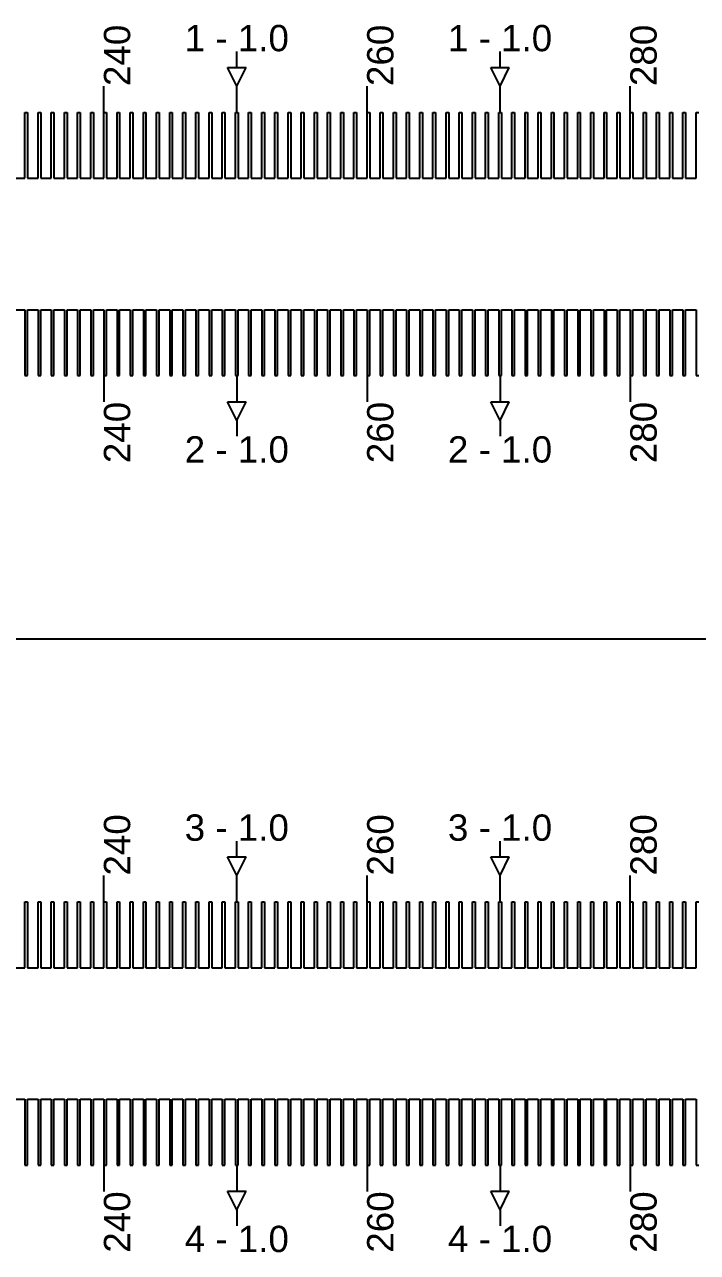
# Model space of a CAD drawing. Extents: x -119394 to 128420, y 74496 to 185496.
# Drawn here: x 13426.7 to 13682.3, y 112562.7 to 113029.2 of the extents above; entities that cross this region are included whole.
import ezdxf

# ---------------------------------------------------------------- set-up
doc = ezdxf.new("R2010")
doc.units = 13
doc.layers.add('CL - Label-1', color=120, linetype='Continuous')
doc.layers.add('CL - Label-2', color=132, linetype='Continuous')
doc.layers.add('CL - Sub-Micro', color=7, linetype='Continuous', true_color=0x47d1ff)
doc.styles.get("Standard").update_dxf_attribs({"font": 'arial.ttf'})

msp = doc.modelspace()

# ---------------------------------------------------------------- linework, layer by layer
for p, q in [((13507.29, 113012.94), (13507.29, 113018.94)), ((13607.29, 113012.94), (13607.29, 113018.94)), ((13456.79, 112995.86), (13456.79, 113005.86)), ((13507.29, 112995.86), (13507.29, 113005.86)), ((13556.79, 112995.86), (13556.79, 113005.86)), ((13607.29, 112995.86), (13607.29, 113005.86)), ((13656.79, 112995.86), (13656.79, 113005.86)), ((13456.79, 112895.86), (13456.79, 112885.86)), ((13507.29, 112895.86), (13507.29, 112885.86)), ((13556.79, 112895.86), (13556.79, 112885.86)), ((13607.29, 112895.86), (13607.29, 112885.86)), ((13656.79, 112895.86), (13656.79, 112885.86)), ((13507.29, 112878.79), (13507.29, 112872.79)), ((13607.29, 112878.79), (13607.29, 112872.79)), ((4356.79, 112795.86), (14856.79, 112795.86)), ((13507.29, 112712.94), (13507.29, 112718.94)), ((13607.29, 112712.94), (13607.29, 112718.94)), ((13456.79, 112695.86), (13456.79, 112705.86)), ((13507.29, 112695.86), (13507.29, 112705.86)), ((13556.79, 112695.86), (13556.79, 112705.86)), ((13607.29, 112695.86), (13607.29, 112705.86)), ((13656.79, 112695.86), (13656.79, 112705.86)), ((13456.79, 112595.86), (13456.79, 112585.86)), ((13507.29, 112595.86), (13507.29, 112585.86)), ((13556.79, 112595.86), (13556.79, 112585.86)), ((13607.29, 112595.86), (13607.29, 112585.86)), ((13656.79, 112595.86), (13656.79, 112585.86)), ((13507.29, 112578.79), (13507.29, 112572.79)), ((13607.29, 112578.79), (13607.29, 112572.79))]:
    msp.add_line(p, q)
at = {"layer": 'CL - Label-2'}
for p, q in [((13507.29, 113005.86), (13503.75, 113012.96)), ((13503.75, 113012.96), (13510.82, 113012.96)), ((13507.29, 113005.86), (13510.82, 113012.96)), ((13607.29, 113005.86), (13603.75, 113012.96)), ((13603.75, 113012.96), (13610.82, 113012.96)), ((13607.29, 113005.86), (13610.82, 113012.96)), ((13507.29, 112878.79), (13503.75, 112885.89)), ((13503.75, 112885.89), (13510.82, 112885.89)), ((13507.29, 112878.79), (13510.82, 112885.89)), ((13607.29, 112878.79), (13603.75, 112885.89)), ((13603.75, 112885.89), (13610.82, 112885.89)), ((13607.29, 112878.79), (13610.82, 112885.89)), ((13507.29, 112705.86), (13503.75, 112712.96)), ((13503.75, 112712.96), (13510.82, 112712.96)), ((13507.29, 112705.86), (13510.82, 112712.96)), ((13607.29, 112705.86), (13603.75, 112712.96)), ((13603.75, 112712.96), (13610.82, 112712.96)), ((13607.29, 112705.86), (13610.82, 112712.96)), ((13507.29, 112578.79), (13503.75, 112585.89)), ((13503.75, 112585.89), (13510.82, 112585.89)), ((13507.29, 112578.79), (13510.82, 112585.89)), ((13607.29, 112578.79), (13603.75, 112585.89)), ((13603.75, 112585.89), (13610.82, 112585.89)), ((13607.29, 112578.79), (13610.82, 112585.89))]:
    msp.add_line(p, q, dxfattribs=at)
at = {"layer": 'CL - Sub-Micro'}
for p, q in [((13426.79, 112970.86), (13426.79, 112995.86)), ((13426.79, 112995.86), (13427.79, 112995.86)), ((13427.79, 112995.86), (13427.79, 112970.86)), ((13431.79, 112970.86), (13431.79, 112995.86)), ((13431.79, 112995.86), (13432.79, 112995.86)), ((13432.79, 112995.86), (13432.79, 112970.86)), ((13436.79, 112970.86), (13436.79, 112995.86)), ((13436.79, 112995.86), (13437.79, 112995.86)), ((13437.79, 112995.86), (13437.79, 112970.86)), ((13441.79, 112970.86), (13441.79, 112995.86)), ((13441.79, 112995.86), (13442.79, 112995.86)), ((13442.79, 112995.86), (13442.79, 112970.86)), ((13446.79, 112970.86), (13446.79, 112995.86)), ((13446.79, 112995.86), (13447.79, 112995.86)), ((13447.79, 112995.86), (13447.79, 112970.86)), ((13451.79, 112970.86), (13451.79, 112995.86)), ((13451.79, 112995.86), (13452.79, 112995.86)), ((13452.79, 112995.86), (13452.79, 112970.86)), ((13456.79, 112970.86), (13456.79, 112995.86)), ((13456.79, 112995.86), (13457.79, 112995.86)), ((13457.79, 112995.86), (13457.79, 112970.86)), ((13461.79, 112970.86), (13461.79, 112995.86)), ((13461.79, 112995.86), (13462.79, 112995.86)), ((13462.79, 112995.86), (13462.79, 112970.86)), ((13466.79, 112970.86), (13466.79, 112995.86)), ((13466.79, 112995.86), (13467.79, 112995.86)), ((13467.79, 112995.86), (13467.79, 112970.86)), ((13471.79, 112970.86), (13471.79, 112995.86)), ((13471.79, 112995.86), (13472.79, 112995.86)), ((13472.79, 112995.86), (13472.79, 112970.86)), ((13476.79, 112970.86), (13476.79, 112995.86)), ((13476.79, 112995.86), (13477.79, 112995.86)), ((13477.79, 112995.86), (13477.79, 112970.86)), ((13481.79, 112970.86), (13481.79, 112995.86)), ((13481.79, 112995.86), (13482.79, 112995.86)), ((13482.79, 112995.86), (13482.79, 112970.86)), ((13486.79, 112970.86), (13486.79, 112995.86)), ((13486.79, 112995.86), (13487.79, 112995.86)), ((13487.79, 112995.86), (13487.79, 112970.86)), ((13491.79, 112970.86), (13491.79, 112995.86)), ((13491.79, 112995.86), (13492.79, 112995.86)), ((13492.79, 112995.86), (13492.79, 112970.86)), ((13496.79, 112970.86), (13496.79, 112995.86)), ((13496.79, 112995.86), (13497.79, 112995.86)), ((13497.79, 112995.86), (13497.79, 112970.86)), ((13501.79, 112970.86), (13501.79, 112995.86)), ((13501.79, 112995.86), (13502.79, 112995.86)), ((13502.79, 112995.86), (13502.79, 112970.86)), ((13506.79, 112970.86), (13506.79, 112995.86)), ((13506.79, 112995.86), (13507.79, 112995.86)), ((13507.79, 112995.86), (13507.79, 112970.86)), ((13511.79, 112970.86), (13511.79, 112995.86)), ((13511.79, 112995.86), (13512.79, 112995.86)), ((13512.79, 112995.86), (13512.79, 112970.86)), ((13516.79, 112970.86), (13516.79, 112995.86)), ((13516.79, 112995.86), (13517.79, 112995.86)), ((13517.79, 112995.86), (13517.79, 112970.86)), ((13521.79, 112970.86), (13521.79, 112995.86)), ((13521.79, 112995.86), (13522.79, 112995.86)), ((13522.79, 112995.86), (13522.79, 112970.86)), ((13526.79, 112970.86), (13526.79, 112995.86)), ((13526.79, 112995.86), (13527.79, 112995.86)), ((13527.79, 112995.86), (13527.79, 112970.86)), ((13531.79, 112970.86), (13531.79, 112995.86)), ((13531.79, 112995.86), (13532.79, 112995.86)), ((13532.79, 112995.86), (13532.79, 112970.86)), ((13536.79, 112970.86), (13536.79, 112995.86)), ((13536.79, 112995.86), (13537.79, 112995.86)), ((13537.79, 112995.86), (13537.79, 112970.86)), ((13541.79, 112970.86), (13541.79, 112995.86)), ((13541.79, 112995.86), (13542.79, 112995.86)), ((13542.79, 112995.86), (13542.79, 112970.86)), ((13546.79, 112970.86), (13546.79, 112995.86)), ((13546.79, 112995.86), (13547.79, 112995.86)), ((13547.79, 112995.86), (13547.79, 112970.86)), ((13551.79, 112970.86), (13551.79, 112995.86)), ((13551.79, 112995.86), (13552.79, 112995.86)), ((13552.79, 112995.86), (13552.79, 112970.86)), ((13556.79, 112970.86), (13556.79, 112995.86)), ((13556.79, 112995.86), (13557.79, 112995.86)), ((13557.79, 112995.86), (13557.79, 112970.86)), ((13561.79, 112970.86), (13561.79, 112995.86)), ((13561.79, 112995.86), (13562.79, 112995.86)), ((13562.79, 112995.86), (13562.79, 112970.86)), ((13566.79, 112970.86), (13566.79, 112995.86)), ((13566.79, 112995.86), (13567.79, 112995.86)), ((13567.79, 112995.86), (13567.79, 112970.86)), ((13571.79, 112970.86), (13571.79, 112995.86)), ((13571.79, 112995.86), (13572.79, 112995.86)), ((13572.79, 112995.86), (13572.79, 112970.86)), ((13576.79, 112970.86), (13576.79, 112995.86)), ((13576.79, 112995.86), (13577.79, 112995.86)), ((13577.79, 112995.86), (13577.79, 112970.86)), ((13581.79, 112970.86), (13581.79, 112995.86)), ((13581.79, 112995.86), (13582.79, 112995.86)), ((13582.79, 112995.86), (13582.79, 112970.86)), ((13586.79, 112970.86), (13586.79, 112995.86)), ((13586.79, 112995.86), (13587.79, 112995.86)), ((13587.79, 112995.86), (13587.79, 112970.86)), ((13591.79, 112970.86), (13591.79, 112995.86)), ((13591.79, 112995.86), (13592.79, 112995.86)), ((13592.79, 112995.86), (13592.79, 112970.86)), ((13596.79, 112970.86), (13596.79, 112995.86)), ((13596.79, 112995.86), (13597.79, 112995.86)), ((13597.79, 112995.86), (13597.79, 112970.86)), ((13601.79, 112970.86), (13601.79, 112995.86)), ((13601.79, 112995.86), (13602.79, 112995.86)), ((13602.79, 112995.86), (13602.79, 112970.86)), ((13606.79, 112970.86), (13606.79, 112995.86)), ((13606.79, 112995.86), (13607.79, 112995.86)), ((13607.79, 112995.86), (13607.79, 112970.86)), ((13611.79, 112970.86), (13611.79, 112995.86)), ((13611.79, 112995.86), (13612.79, 112995.86)), ((13612.79, 112995.86), (13612.79, 112970.86)), ((13616.79, 112970.86), (13616.79, 112995.86)), ((13616.79, 112995.86), (13617.79, 112995.86)), ((13617.79, 112995.86), (13617.79, 112970.86)), ((13621.79, 112970.86), (13621.79, 112995.86)), ((13621.79, 112995.86), (13622.79, 112995.86)), ((13622.79, 112995.86), (13622.79, 112970.86)), ((13626.79, 112970.86), (13626.79, 112995.86)), ((13626.79, 112995.86), (13627.79, 112995.86)), ((13627.79, 112995.86), (13627.79, 112970.86)), ((13631.79, 112970.86), (13631.79, 112995.86)), ((13631.79, 112995.86), (13632.79, 112995.86)), ((13632.79, 112995.86), (13632.79, 112970.86)), ((13636.79, 112970.86), (13636.79, 112995.86)), ((13636.79, 112995.86), (13637.79, 112995.86)), ((13637.79, 112995.86), (13637.79, 112970.86)), ((13641.79, 112970.86), (13641.79, 112995.86)), ((13641.79, 112995.86), (13642.79, 112995.86)), ((13642.79, 112995.86), (13642.79, 112970.86)), ((13646.79, 112970.86), (13646.79, 112995.86)), ((13646.79, 112995.86), (13647.79, 112995.86)), ((13647.79, 112995.86), (13647.79, 112970.86)), ((13651.79, 112970.86), (13651.79, 112995.86)), ((13651.79, 112995.86), (13652.79, 112995.86)), ((13652.79, 112995.86), (13652.79, 112970.86)), ((13656.79, 112970.86), (13656.79, 112995.86)), ((13656.79, 112995.86), (13657.79, 112995.86)), ((13657.79, 112995.86), (13657.79, 112970.86)), ((13661.79, 112970.86), (13661.79, 112995.86)), ((13661.79, 112995.86), (13662.79, 112995.86)), ((13662.79, 112995.86), (13662.79, 112970.86)), ((13666.79, 112970.86), (13666.79, 112995.86)), ((13666.79, 112995.86), (13667.79, 112995.86)), ((13667.79, 112995.86), (13667.79, 112970.86)), ((13671.79, 112970.86), (13671.79, 112995.86)), ((13671.79, 112995.86), (13672.79, 112995.86)), ((13672.79, 112995.86), (13672.79, 112970.86)), ((13676.79, 112970.86), (13676.79, 112995.86)), ((13676.79, 112995.86), (13677.79, 112995.86)), ((13677.79, 112995.86), (13677.79, 112970.86)), ((13681.79, 112970.86), (13681.79, 112995.86)), ((13681.79, 112995.86), (13682.79, 112995.86)), ((13422.79, 112970.86), (13426.79, 112970.86)), ((13427.79, 112970.86), (13431.79, 112970.86)), ((13432.79, 112970.86), (13436.79, 112970.86)), ((13437.79, 112970.86), (13441.79, 112970.86)), ((13442.79, 112970.86), (13446.79, 112970.86)), ((13447.79, 112970.86), (13451.79, 112970.86)), ((13452.79, 112970.86), (13456.79, 112970.86)), ((13457.79, 112970.86), (13461.79, 112970.86)), ((13462.79, 112970.86), (13466.79, 112970.86)), ((13467.79, 112970.86), (13471.79, 112970.86)), ((13472.79, 112970.86), (13476.79, 112970.86)), ((13477.79, 112970.86), (13481.79, 112970.86)), ((13482.79, 112970.86), (13486.79, 112970.86)), ((13487.79, 112970.86), (13491.79, 112970.86)), ((13492.79, 112970.86), (13496.79, 112970.86)), ((13497.79, 112970.86), (13501.79, 112970.86)), ((13502.79, 112970.86), (13506.79, 112970.86)), ((13507.79, 112970.86), (13511.79, 112970.86)), ((13512.79, 112970.86), (13516.79, 112970.86)), ((13517.79, 112970.86), (13521.79, 112970.86)), ((13522.79, 112970.86), (13526.79, 112970.86)), ((13527.79, 112970.86), (13531.79, 112970.86)), ((13532.79, 112970.86), (13536.79, 112970.86)), ((13537.79, 112970.86), (13541.79, 112970.86)), ((13542.79, 112970.86), (13546.79, 112970.86)), ((13547.79, 112970.86), (13551.79, 112970.86)), ((13552.79, 112970.86), (13556.79, 112970.86)), ((13557.79, 112970.86), (13561.79, 112970.86)), ((13562.79, 112970.86), (13566.79, 112970.86)), ((13567.79, 112970.86), (13571.79, 112970.86)), ((13572.79, 112970.86), (13576.79, 112970.86)), ((13577.79, 112970.86), (13581.79, 112970.86)), ((13582.79, 112970.86), (13586.79, 112970.86)), ((13587.79, 112970.86), (13591.79, 112970.86)), ((13592.79, 112970.86), (13596.79, 112970.86)), ((13597.79, 112970.86), (13601.79, 112970.86)), ((13602.79, 112970.86), (13606.79, 112970.86)), ((13607.79, 112970.86), (13611.79, 112970.86)), ((13612.79, 112970.86), (13616.79, 112970.86)), ((13617.79, 112970.86), (13621.79, 112970.86)), ((13622.79, 112970.86), (13626.79, 112970.86)), ((13627.79, 112970.86), (13631.79, 112970.86)), ((13632.79, 112970.86), (13636.79, 112970.86)), ((13637.79, 112970.86), (13641.79, 112970.86)), ((13642.79, 112970.86), (13646.79, 112970.86)), ((13647.79, 112970.86), (13651.79, 112970.86)), ((13652.79, 112970.86), (13656.79, 112970.86)), ((13657.79, 112970.86), (13661.79, 112970.86)), ((13662.79, 112970.86), (13666.79, 112970.86)), ((13667.79, 112970.86), (13671.79, 112970.86)), ((13672.79, 112970.86), (13676.79, 112970.86)), ((13677.79, 112970.86), (13681.79, 112970.86)), ((13422.79, 112920.86), (13426.79, 112920.86)), ((13426.79, 112920.86), (13426.79, 112895.86)), ((13427.79, 112895.86), (13427.79, 112920.86)), ((13427.79, 112920.86), (13431.79, 112920.86)), ((13431.79, 112920.86), (13431.79, 112895.86)), ((13432.79, 112895.86), (13432.79, 112920.86)), ((13432.79, 112920.86), (13436.79, 112920.86)), ((13436.79, 112920.86), (13436.79, 112895.86)), ((13437.79, 112895.86), (13437.79, 112920.86)), ((13437.79, 112920.86), (13441.79, 112920.86)), ((13441.79, 112920.86), (13441.79, 112895.86)), ((13442.79, 112895.86), (13442.79, 112920.86)), ((13442.79, 112920.86), (13446.79, 112920.86)), ((13446.79, 112920.86), (13446.79, 112895.86)), ((13447.79, 112895.86), (13447.79, 112920.86)), ((13447.79, 112920.86), (13451.79, 112920.86)), ((13451.79, 112920.86), (13451.79, 112895.86)), ((13452.79, 112895.86), (13452.79, 112920.86)), ((13452.79, 112920.86), (13456.79, 112920.86)), ((13456.79, 112920.86), (13456.79, 112895.86)), ((13457.79, 112895.86), (13457.79, 112920.86)), ((13457.79, 112920.86), (13461.79, 112920.86)), ((13461.79, 112920.86), (13461.79, 112895.86)), ((13462.79, 112895.86), (13462.79, 112920.86)), ((13462.79, 112920.86), (13466.79, 112920.86)), ((13466.79, 112920.86), (13466.79, 112895.86)), ((13467.79, 112895.86), (13467.79, 112920.86)), ((13467.79, 112920.86), (13471.79, 112920.86)), ((13471.79, 112920.86), (13471.79, 112895.86)), ((13472.79, 112895.86), (13472.79, 112920.86)), ((13472.79, 112920.86), (13476.79, 112920.86)), ((13476.79, 112920.86), (13476.79, 112895.86)), ((13477.79, 112895.86), (13477.79, 112920.86)), ((13477.79, 112920.86), (13481.79, 112920.86)), ((13481.79, 112920.86), (13481.79, 112895.86)), ((13482.79, 112895.86), (13482.79, 112920.86)), ((13482.79, 112920.86), (13486.79, 112920.86)), ((13486.79, 112920.86), (13486.79, 112895.86)), ((13487.79, 112895.86), (13487.79, 112920.86)), ((13487.79, 112920.86), (13491.79, 112920.86)), ((13491.79, 112920.86), (13491.79, 112895.86)), ((13492.79, 112895.86), (13492.79, 112920.86)), ((13492.79, 112920.86), (13496.79, 112920.86)), ((13496.79, 112920.86), (13496.79, 112895.86)), ((13497.79, 112895.86), (13497.79, 112920.86)), ((13497.79, 112920.86), (13501.79, 112920.86)), ((13501.79, 112920.86), (13501.79, 112895.86)), ((13502.79, 112895.86), (13502.79, 112920.86)), ((13502.79, 112920.86), (13506.79, 112920.86)), ((13506.79, 112920.86), (13506.79, 112895.86)), ((13507.79, 112895.86), (13507.79, 112920.86)), ((13507.79, 112920.86), (13511.79, 112920.86)), ((13511.79, 112920.86), (13511.79, 112895.86)), ((13512.79, 112895.86), (13512.79, 112920.86)), ((13512.79, 112920.86), (13516.79, 112920.86)), ((13516.79, 112920.86), (13516.79, 112895.86)), ((13517.79, 112895.86), (13517.79, 112920.86)), ((13517.79, 112920.86), (13521.79, 112920.86)), ((13521.79, 112920.86), (13521.79, 112895.86)), ((13522.79, 112895.86), (13522.79, 112920.86)), ((13522.79, 112920.86), (13526.79, 112920.86)), ((13526.79, 112920.86), (13526.79, 112895.86)), ((13527.79, 112895.86), (13527.79, 112920.86)), ((13527.79, 112920.86), (13531.79, 112920.86)), ((13531.79, 112920.86), (13531.79, 112895.86)), ((13532.79, 112895.86), (13532.79, 112920.86)), ((13532.79, 112920.86), (13536.79, 112920.86)), ((13536.79, 112920.86), (13536.79, 112895.86)), ((13537.79, 112895.86), (13537.79, 112920.86)), ((13537.79, 112920.86), (13541.79, 112920.86)), ((13541.79, 112920.86), (13541.79, 112895.86)), ((13542.79, 112895.86), (13542.79, 112920.86)), ((13542.79, 112920.86), (13546.79, 112920.86)), ((13546.79, 112920.86), (13546.79, 112895.86)), ((13547.79, 112895.86), (13547.79, 112920.86)), ((13547.79, 112920.86), (13551.79, 112920.86)), ((13551.79, 112920.86), (13551.79, 112895.86)), ((13552.79, 112895.86), (13552.79, 112920.86)), ((13552.79, 112920.86), (13556.79, 112920.86)), ((13556.79, 112920.86), (13556.79, 112895.86)), ((13557.79, 112895.86), (13557.79, 112920.86)), ((13557.79, 112920.86), (13561.79, 112920.86)), ((13561.79, 112920.86), (13561.79, 112895.86)), ((13562.79, 112895.86), (13562.79, 112920.86)), ((13562.79, 112920.86), (13566.79, 112920.86)), ((13566.79, 112920.86), (13566.79, 112895.86)), ((13567.79, 112895.86), (13567.79, 112920.86)), ((13567.79, 112920.86), (13571.79, 112920.86)), ((13571.79, 112920.86), (13571.79, 112895.86)), ((13572.79, 112895.86), (13572.79, 112920.86)), ((13572.79, 112920.86), (13576.79, 112920.86)), ((13576.79, 112920.86), (13576.79, 112895.86)), ((13577.79, 112895.86), (13577.79, 112920.86)), ((13577.79, 112920.86), (13581.79, 112920.86)), ((13581.79, 112920.86), (13581.79, 112895.86)), ((13582.79, 112895.86), (13582.79, 112920.86)), ((13582.79, 112920.86), (13586.79, 112920.86)), ((13586.79, 112920.86), (13586.79, 112895.86)), ((13587.79, 112895.86), (13587.79, 112920.86)), ((13587.79, 112920.86), (13591.79, 112920.86)), ((13591.79, 112920.86), (13591.79, 112895.86)), ((13592.79, 112895.86), (13592.79, 112920.86)), ((13592.79, 112920.86), (13596.79, 112920.86)), ((13596.79, 112920.86), (13596.79, 112895.86)), ((13597.79, 112895.86), (13597.79, 112920.86)), ((13597.79, 112920.86), (13601.79, 112920.86)), ((13601.79, 112920.86), (13601.79, 112895.86)), ((13602.79, 112895.86), (13602.79, 112920.86)), ((13602.79, 112920.86), (13606.79, 112920.86)), ((13606.79, 112920.86), (13606.79, 112895.86)), ((13607.79, 112895.86), (13607.79, 112920.86)), ((13607.79, 112920.86), (13611.79, 112920.86)), ((13611.79, 112920.86), (13611.79, 112895.86)), ((13612.79, 112895.86), (13612.79, 112920.86)), ((13612.79, 112920.86), (13616.79, 112920.86)), ((13616.79, 112920.86), (13616.79, 112895.86)), ((13617.79, 112895.86), (13617.79, 112920.86)), ((13617.79, 112920.86), (13621.79, 112920.86)), ((13621.79, 112920.86), (13621.79, 112895.86)), ((13622.79, 112895.86), (13622.79, 112920.86)), ((13622.79, 112920.86), (13626.79, 112920.86)), ((13626.79, 112920.86), (13626.79, 112895.86)), ((13627.79, 112895.86), (13627.79, 112920.86)), ((13627.79, 112920.86), (13631.79, 112920.86)), ((13631.79, 112920.86), (13631.79, 112895.86)), ((13632.79, 112895.86), (13632.79, 112920.86)), ((13632.79, 112920.86), (13636.79, 112920.86)), ((13636.79, 112920.86), (13636.79, 112895.86)), ((13637.79, 112895.86), (13637.79, 112920.86)), ((13637.79, 112920.86), (13641.79, 112920.86)), ((13641.79, 112920.86), (13641.79, 112895.86)), ((13642.79, 112895.86), (13642.79, 112920.86)), ((13642.79, 112920.86), (13646.79, 112920.86)), ((13646.79, 112920.86), (13646.79, 112895.86)), ((13647.79, 112895.86), (13647.79, 112920.86)), ((13647.79, 112920.86), (13651.79, 112920.86)), ((13651.79, 112920.86), (13651.79, 112895.86)), ((13652.79, 112895.86), (13652.79, 112920.86)), ((13652.79, 112920.86), (13656.79, 112920.86)), ((13656.79, 112920.86), (13656.79, 112895.86)), ((13657.79, 112895.86), (13657.79, 112920.86)), ((13657.79, 112920.86), (13661.79, 112920.86)), ((13661.79, 112920.86), (13661.79, 112895.86)), ((13662.79, 112895.86), (13662.79, 112920.86)), ((13662.79, 112920.86), (13666.79, 112920.86)), ((13666.79, 112920.86), (13666.79, 112895.86)), ((13667.79, 112895.86), (13667.79, 112920.86)), ((13667.79, 112920.86), (13671.79, 112920.86)), ((13671.79, 112920.86), (13671.79, 112895.86)), ((13672.79, 112895.86), (13672.79, 112920.86)), ((13672.79, 112920.86), (13676.79, 112920.86)), ((13676.79, 112920.86), (13676.79, 112895.86)), ((13677.79, 112895.86), (13677.79, 112920.86)), ((13677.79, 112920.86), (13681.79, 112920.86)), ((13681.79, 112920.86), (13681.79, 112895.86)), ((13426.79, 112895.86), (13427.79, 112895.86)), ((13431.79, 112895.86), (13432.79, 112895.86)), ((13436.79, 112895.86), (13437.79, 112895.86)), ((13441.79, 112895.86), (13442.79, 112895.86)), ((13446.79, 112895.86), (13447.79, 112895.86)), ((13451.79, 112895.86), (13452.79, 112895.86)), ((13456.79, 112895.86), (13457.79, 112895.86)), ((13461.79, 112895.86), (13462.79, 112895.86)), ((13466.79, 112895.86), (13467.79, 112895.86)), ((13471.79, 112895.86), (13472.79, 112895.86)), ((13476.79, 112895.86), (13477.79, 112895.86)), ((13481.79, 112895.86), (13482.79, 112895.86)), ((13486.79, 112895.86), (13487.79, 112895.86)), ((13491.79, 112895.86), (13492.79, 112895.86)), ((13496.79, 112895.86), (13497.79, 112895.86)), ((13501.79, 112895.86), (13502.79, 112895.86)), ((13506.79, 112895.86), (13507.79, 112895.86)), ((13511.79, 112895.86), (13512.79, 112895.86)), ((13516.79, 112895.86), (13517.79, 112895.86)), ((13521.79, 112895.86), (13522.79, 112895.86)), ((13526.79, 112895.86), (13527.79, 112895.86)), ((13531.79, 112895.86), (13532.79, 112895.86)), ((13536.79, 112895.86), (13537.79, 112895.86)), ((13541.79, 112895.86), (13542.79, 112895.86)), ((13546.79, 112895.86), (13547.79, 112895.86)), ((13551.79, 112895.86), (13552.79, 112895.86)), ((13556.79, 112895.86), (13557.79, 112895.86)), ((13561.79, 112895.86), (13562.79, 112895.86)), ((13566.79, 112895.86), (13567.79, 112895.86)), ((13571.79, 112895.86), (13572.79, 112895.86)), ((13576.79, 112895.86), (13577.79, 112895.86)), ((13581.79, 112895.86), (13582.79, 112895.86)), ((13586.79, 112895.86), (13587.79, 112895.86)), ((13591.79, 112895.86), (13592.79, 112895.86)), ((13596.79, 112895.86), (13597.79, 112895.86)), ((13601.79, 112895.86), (13602.79, 112895.86)), ((13606.79, 112895.86), (13607.79, 112895.86)), ((13611.79, 112895.86), (13612.79, 112895.86)), ((13616.79, 112895.86), (13617.79, 112895.86)), ((13621.79, 112895.86), (13622.79, 112895.86)), ((13626.79, 112895.86), (13627.79, 112895.86)), ((13631.79, 112895.86), (13632.79, 112895.86)), ((13636.79, 112895.86), (13637.79, 112895.86)), ((13641.79, 112895.86), (13642.79, 112895.86)), ((13646.79, 112895.86), (13647.79, 112895.86)), ((13651.79, 112895.86), (13652.79, 112895.86)), ((13656.79, 112895.86), (13657.79, 112895.86)), ((13661.79, 112895.86), (13662.79, 112895.86)), ((13666.79, 112895.86), (13667.79, 112895.86)), ((13671.79, 112895.86), (13672.79, 112895.86)), ((13676.79, 112895.86), (13677.79, 112895.86)), ((13681.79, 112895.86), (13682.79, 112895.86)), ((13426.79, 112670.86), (13426.79, 112695.86)), ((13426.79, 112695.86), (13427.79, 112695.86)), ((13427.79, 112695.86), (13427.79, 112670.86)), ((13431.79, 112670.86), (13431.79, 112695.86)), ((13431.79, 112695.86), (13432.79, 112695.86)), ((13432.79, 112695.86), (13432.79, 112670.86)), ((13436.79, 112670.86), (13436.79, 112695.86)), ((13436.79, 112695.86), (13437.79, 112695.86)), ((13437.79, 112695.86), (13437.79, 112670.86)), ((13441.79, 112670.86), (13441.79, 112695.86)), ((13441.79, 112695.86), (13442.79, 112695.86)), ((13442.79, 112695.86), (13442.79, 112670.86)), ((13446.79, 112670.86), (13446.79, 112695.86)), ((13446.79, 112695.86), (13447.79, 112695.86)), ((13447.79, 112695.86), (13447.79, 112670.86)), ((13451.79, 112670.86), (13451.79, 112695.86)), ((13451.79, 112695.86), (13452.79, 112695.86)), ((13452.79, 112695.86), (13452.79, 112670.86)), ((13456.79, 112670.86), (13456.79, 112695.86)), ((13456.79, 112695.86), (13457.79, 112695.86)), ((13457.79, 112695.86), (13457.79, 112670.86)), ((13461.79, 112670.86), (13461.79, 112695.86)), ((13461.79, 112695.86), (13462.79, 112695.86)), ((13462.79, 112695.86), (13462.79, 112670.86)), ((13466.79, 112670.86), (13466.79, 112695.86)), ((13466.79, 112695.86), (13467.79, 112695.86)), ((13467.79, 112695.86), (13467.79, 112670.86)), ((13471.79, 112670.86), (13471.79, 112695.86)), ((13471.79, 112695.86), (13472.79, 112695.86)), ((13472.79, 112695.86), (13472.79, 112670.86)), ((13476.79, 112670.86), (13476.79, 112695.86)), ((13476.79, 112695.86), (13477.79, 112695.86)), ((13477.79, 112695.86), (13477.79, 112670.86)), ((13481.79, 112670.86), (13481.79, 112695.86)), ((13481.79, 112695.86), (13482.79, 112695.86)), ((13482.79, 112695.86), (13482.79, 112670.86)), ((13486.79, 112670.86), (13486.79, 112695.86)), ((13486.79, 112695.86), (13487.79, 112695.86)), ((13487.79, 112695.86), (13487.79, 112670.86)), ((13491.79, 112670.86), (13491.79, 112695.86)), ((13491.79, 112695.86), (13492.79, 112695.86)), ((13492.79, 112695.86), (13492.79, 112670.86)), ((13496.79, 112670.86), (13496.79, 112695.86)), ((13496.79, 112695.86), (13497.79, 112695.86)), ((13497.79, 112695.86), (13497.79, 112670.86)), ((13501.79, 112670.86), (13501.79, 112695.86)), ((13501.79, 112695.86), (13502.79, 112695.86)), ((13502.79, 112695.86), (13502.79, 112670.86)), ((13506.79, 112670.86), (13506.79, 112695.86)), ((13506.79, 112695.86), (13507.79, 112695.86)), ((13507.79, 112695.86), (13507.79, 112670.86)), ((13511.79, 112670.86), (13511.79, 112695.86)), ((13511.79, 112695.86), (13512.79, 112695.86)), ((13512.79, 112695.86), (13512.79, 112670.86)), ((13516.79, 112670.86), (13516.79, 112695.86)), ((13516.79, 112695.86), (13517.79, 112695.86)), ((13517.79, 112695.86), (13517.79, 112670.86)), ((13521.79, 112670.86), (13521.79, 112695.86)), ((13521.79, 112695.86), (13522.79, 112695.86)), ((13522.79, 112695.86), (13522.79, 112670.86)), ((13526.79, 112670.86), (13526.79, 112695.86)), ((13526.79, 112695.86), (13527.79, 112695.86)), ((13527.79, 112695.86), (13527.79, 112670.86)), ((13531.79, 112670.86), (13531.79, 112695.86)), ((13531.79, 112695.86), (13532.79, 112695.86)), ((13532.79, 112695.86), (13532.79, 112670.86)), ((13536.79, 112670.86), (13536.79, 112695.86)), ((13536.79, 112695.86), (13537.79, 112695.86)), ((13537.79, 112695.86), (13537.79, 112670.86)), ((13541.79, 112670.86), (13541.79, 112695.86)), ((13541.79, 112695.86), (13542.79, 112695.86)), ((13542.79, 112695.86), (13542.79, 112670.86)), ((13546.79, 112670.86), (13546.79, 112695.86)), ((13546.79, 112695.86), (13547.79, 112695.86)), ((13547.79, 112695.86), (13547.79, 112670.86)), ((13551.79, 112670.86), (13551.79, 112695.86)), ((13551.79, 112695.86), (13552.79, 112695.86)), ((13552.79, 112695.86), (13552.79, 112670.86)), ((13556.79, 112670.86), (13556.79, 112695.86)), ((13556.79, 112695.86), (13557.79, 112695.86)), ((13557.79, 112695.86), (13557.79, 112670.86)), ((13561.79, 112670.86), (13561.79, 112695.86)), ((13561.79, 112695.86), (13562.79, 112695.86)), ((13562.79, 112695.86), (13562.79, 112670.86)), ((13566.79, 112670.86), (13566.79, 112695.86)), ((13566.79, 112695.86), (13567.79, 112695.86)), ((13567.79, 112695.86), (13567.79, 112670.86)), ((13571.79, 112670.86), (13571.79, 112695.86)), ((13571.79, 112695.86), (13572.79, 112695.86)), ((13572.79, 112695.86), (13572.79, 112670.86)), ((13576.79, 112670.86), (13576.79, 112695.86)), ((13576.79, 112695.86), (13577.79, 112695.86)), ((13577.79, 112695.86), (13577.79, 112670.86)), ((13581.79, 112670.86), (13581.79, 112695.86)), ((13581.79, 112695.86), (13582.79, 112695.86)), ((13582.79, 112695.86), (13582.79, 112670.86)), ((13586.79, 112670.86), (13586.79, 112695.86)), ((13586.79, 112695.86), (13587.79, 112695.86)), ((13587.79, 112695.86), (13587.79, 112670.86)), ((13591.79, 112670.86), (13591.79, 112695.86)), ((13591.79, 112695.86), (13592.79, 112695.86)), ((13592.79, 112695.86), (13592.79, 112670.86)), ((13596.79, 112670.86), (13596.79, 112695.86)), ((13596.79, 112695.86), (13597.79, 112695.86)), ((13597.79, 112695.86), (13597.79, 112670.86)), ((13601.79, 112670.86), (13601.79, 112695.86)), ((13601.79, 112695.86), (13602.79, 112695.86)), ((13602.79, 112695.86), (13602.79, 112670.86)), ((13606.79, 112670.86), (13606.79, 112695.86)), ((13606.79, 112695.86), (13607.79, 112695.86)), ((13607.79, 112695.86), (13607.79, 112670.86)), ((13611.79, 112670.86), (13611.79, 112695.86)), ((13611.79, 112695.86), (13612.79, 112695.86)), ((13612.79, 112695.86), (13612.79, 112670.86)), ((13616.79, 112670.86), (13616.79, 112695.86)), ((13616.79, 112695.86), (13617.79, 112695.86)), ((13617.79, 112695.86), (13617.79, 112670.86)), ((13621.79, 112670.86), (13621.79, 112695.86)), ((13621.79, 112695.86), (13622.79, 112695.86)), ((13622.79, 112695.86), (13622.79, 112670.86)), ((13626.79, 112670.86), (13626.79, 112695.86)), ((13626.79, 112695.86), (13627.79, 112695.86)), ((13627.79, 112695.86), (13627.79, 112670.86)), ((13631.79, 112670.86), (13631.79, 112695.86)), ((13631.79, 112695.86), (13632.79, 112695.86)), ((13632.79, 112695.86), (13632.79, 112670.86)), ((13636.79, 112670.86), (13636.79, 112695.86)), ((13636.79, 112695.86), (13637.79, 112695.86)), ((13637.79, 112695.86), (13637.79, 112670.86)), ((13641.79, 112670.86), (13641.79, 112695.86)), ((13641.79, 112695.86), (13642.79, 112695.86)), ((13642.79, 112695.86), (13642.79, 112670.86)), ((13646.79, 112670.86), (13646.79, 112695.86)), ((13646.79, 112695.86), (13647.79, 112695.86)), ((13647.79, 112695.86), (13647.79, 112670.86)), ((13651.79, 112670.86), (13651.79, 112695.86)), ((13651.79, 112695.86), (13652.79, 112695.86)), ((13652.79, 112695.86), (13652.79, 112670.86)), ((13656.79, 112670.86), (13656.79, 112695.86)), ((13656.79, 112695.86), (13657.79, 112695.86)), ((13657.79, 112695.86), (13657.79, 112670.86)), ((13661.79, 112670.86), (13661.79, 112695.86)), ((13661.79, 112695.86), (13662.79, 112695.86)), ((13662.79, 112695.86), (13662.79, 112670.86)), ((13666.79, 112670.86), (13666.79, 112695.86)), ((13666.79, 112695.86), (13667.79, 112695.86)), ((13667.79, 112695.86), (13667.79, 112670.86)), ((13671.79, 112670.86), (13671.79, 112695.86)), ((13671.79, 112695.86), (13672.79, 112695.86)), ((13672.79, 112695.86), (13672.79, 112670.86)), ((13676.79, 112670.86), (13676.79, 112695.86)), ((13676.79, 112695.86), (13677.79, 112695.86)), ((13677.79, 112695.86), (13677.79, 112670.86)), ((13681.79, 112670.86), (13681.79, 112695.86)), ((13681.79, 112695.86), (13682.79, 112695.86)), ((13422.79, 112670.86), (13426.79, 112670.86)), ((13427.79, 112670.86), (13431.79, 112670.86)), ((13432.79, 112670.86), (13436.79, 112670.86)), ((13437.79, 112670.86), (13441.79, 112670.86)), ((13442.79, 112670.86), (13446.79, 112670.86)), ((13447.79, 112670.86), (13451.79, 112670.86)), ((13452.79, 112670.86), (13456.79, 112670.86)), ((13457.79, 112670.86), (13461.79, 112670.86)), ((13462.79, 112670.86), (13466.79, 112670.86)), ((13467.79, 112670.86), (13471.79, 112670.86)), ((13472.79, 112670.86), (13476.79, 112670.86)), ((13477.79, 112670.86), (13481.79, 112670.86)), ((13482.79, 112670.86), (13486.79, 112670.86)), ((13487.79, 112670.86), (13491.79, 112670.86)), ((13492.79, 112670.86), (13496.79, 112670.86)), ((13497.79, 112670.86), (13501.79, 112670.86)), ((13502.79, 112670.86), (13506.79, 112670.86)), ((13507.79, 112670.86), (13511.79, 112670.86)), ((13512.79, 112670.86), (13516.79, 112670.86)), ((13517.79, 112670.86), (13521.79, 112670.86)), ((13522.79, 112670.86), (13526.79, 112670.86)), ((13527.79, 112670.86), (13531.79, 112670.86)), ((13532.79, 112670.86), (13536.79, 112670.86)), ((13537.79, 112670.86), (13541.79, 112670.86)), ((13542.79, 112670.86), (13546.79, 112670.86)), ((13547.79, 112670.86), (13551.79, 112670.86)), ((13552.79, 112670.86), (13556.79, 112670.86)), ((13557.79, 112670.86), (13561.79, 112670.86)), ((13562.79, 112670.86), (13566.79, 112670.86)), ((13567.79, 112670.86), (13571.79, 112670.86)), ((13572.79, 112670.86), (13576.79, 112670.86)), ((13577.79, 112670.86), (13581.79, 112670.86)), ((13582.79, 112670.86), (13586.79, 112670.86)), ((13587.79, 112670.86), (13591.79, 112670.86)), ((13592.79, 112670.86), (13596.79, 112670.86)), ((13597.79, 112670.86), (13601.79, 112670.86)), ((13602.79, 112670.86), (13606.79, 112670.86)), ((13607.79, 112670.86), (13611.79, 112670.86)), ((13612.79, 112670.86), (13616.79, 112670.86)), ((13617.79, 112670.86), (13621.79, 112670.86)), ((13622.79, 112670.86), (13626.79, 112670.86)), ((13627.79, 112670.86), (13631.79, 112670.86)), ((13632.79, 112670.86), (13636.79, 112670.86)), ((13637.79, 112670.86), (13641.79, 112670.86)), ((13642.79, 112670.86), (13646.79, 112670.86)), ((13647.79, 112670.86), (13651.79, 112670.86)), ((13652.79, 112670.86), (13656.79, 112670.86)), ((13657.79, 112670.86), (13661.79, 112670.86)), ((13662.79, 112670.86), (13666.79, 112670.86)), ((13667.79, 112670.86), (13671.79, 112670.86)), ((13672.79, 112670.86), (13676.79, 112670.86)), ((13677.79, 112670.86), (13681.79, 112670.86)), ((13422.79, 112620.86), (13426.79, 112620.86)), ((13426.79, 112620.86), (13426.79, 112595.86)), ((13427.79, 112595.86), (13427.79, 112620.86)), ((13427.79, 112620.86), (13431.79, 112620.86)), ((13431.79, 112620.86), (13431.79, 112595.86)), ((13432.79, 112595.86), (13432.79, 112620.86)), ((13432.79, 112620.86), (13436.79, 112620.86)), ((13436.79, 112620.86), (13436.79, 112595.86)), ((13437.79, 112595.86), (13437.79, 112620.86)), ((13437.79, 112620.86), (13441.79, 112620.86)), ((13441.79, 112620.86), (13441.79, 112595.86)), ((13442.79, 112595.86), (13442.79, 112620.86)), ((13442.79, 112620.86), (13446.79, 112620.86)), ((13446.79, 112620.86), (13446.79, 112595.86)), ((13447.79, 112595.86), (13447.79, 112620.86)), ((13447.79, 112620.86), (13451.79, 112620.86)), ((13451.79, 112620.86), (13451.79, 112595.86)), ((13452.79, 112595.86), (13452.79, 112620.86)), ((13452.79, 112620.86), (13456.79, 112620.86)), ((13456.79, 112620.86), (13456.79, 112595.86)), ((13457.79, 112595.86), (13457.79, 112620.86)), ((13457.79, 112620.86), (13461.79, 112620.86)), ((13461.79, 112620.86), (13461.79, 112595.86)), ((13462.79, 112595.86), (13462.79, 112620.86)), ((13462.79, 112620.86), (13466.79, 112620.86)), ((13466.79, 112620.86), (13466.79, 112595.86)), ((13467.79, 112595.86), (13467.79, 112620.86)), ((13467.79, 112620.86), (13471.79, 112620.86)), ((13471.79, 112620.86), (13471.79, 112595.86)), ((13472.79, 112595.86), (13472.79, 112620.86)), ((13472.79, 112620.86), (13476.79, 112620.86)), ((13476.79, 112620.86), (13476.79, 112595.86)), ((13477.79, 112595.86), (13477.79, 112620.86)), ((13477.79, 112620.86), (13481.79, 112620.86)), ((13481.79, 112620.86), (13481.79, 112595.86)), ((13482.79, 112595.86), (13482.79, 112620.86)), ((13482.79, 112620.86), (13486.79, 112620.86)), ((13486.79, 112620.86), (13486.79, 112595.86)), ((13487.79, 112595.86), (13487.79, 112620.86)), ((13487.79, 112620.86), (13491.79, 112620.86)), ((13491.79, 112620.86), (13491.79, 112595.86)), ((13492.79, 112595.86), (13492.79, 112620.86)), ((13492.79, 112620.86), (13496.79, 112620.86)), ((13496.79, 112620.86), (13496.79, 112595.86)), ((13497.79, 112595.86), (13497.79, 112620.86)), ((13497.79, 112620.86), (13501.79, 112620.86)), ((13501.79, 112620.86), (13501.79, 112595.86)), ((13502.79, 112595.86), (13502.79, 112620.86)), ((13502.79, 112620.86), (13506.79, 112620.86)), ((13506.79, 112620.86), (13506.79, 112595.86)), ((13507.79, 112595.86), (13507.79, 112620.86)), ((13507.79, 112620.86), (13511.79, 112620.86)), ((13511.79, 112620.86), (13511.79, 112595.86)), ((13512.79, 112595.86), (13512.79, 112620.86)), ((13512.79, 112620.86), (13516.79, 112620.86)), ((13516.79, 112620.86), (13516.79, 112595.86)), ((13517.79, 112595.86), (13517.79, 112620.86)), ((13517.79, 112620.86), (13521.79, 112620.86)), ((13521.79, 112620.86), (13521.79, 112595.86)), ((13522.79, 112595.86), (13522.79, 112620.86)), ((13522.79, 112620.86), (13526.79, 112620.86)), ((13526.79, 112620.86), (13526.79, 112595.86)), ((13527.79, 112595.86), (13527.79, 112620.86)), ((13527.79, 112620.86), (13531.79, 112620.86)), ((13531.79, 112620.86), (13531.79, 112595.86)), ((13532.79, 112595.86), (13532.79, 112620.86)), ((13532.79, 112620.86), (13536.79, 112620.86)), ((13536.79, 112620.86), (13536.79, 112595.86)), ((13537.79, 112595.86), (13537.79, 112620.86)), ((13537.79, 112620.86), (13541.79, 112620.86)), ((13541.79, 112620.86), (13541.79, 112595.86)), ((13542.79, 112595.86), (13542.79, 112620.86)), ((13542.79, 112620.86), (13546.79, 112620.86)), ((13546.79, 112620.86), (13546.79, 112595.86)), ((13547.79, 112595.86), (13547.79, 112620.86)), ((13547.79, 112620.86), (13551.79, 112620.86)), ((13551.79, 112620.86), (13551.79, 112595.86)), ((13552.79, 112595.86), (13552.79, 112620.86)), ((13552.79, 112620.86), (13556.79, 112620.86)), ((13556.79, 112620.86), (13556.79, 112595.86)), ((13557.79, 112595.86), (13557.79, 112620.86)), ((13557.79, 112620.86), (13561.79, 112620.86)), ((13561.79, 112620.86), (13561.79, 112595.86)), ((13562.79, 112595.86), (13562.79, 112620.86)), ((13562.79, 112620.86), (13566.79, 112620.86)), ((13566.79, 112620.86), (13566.79, 112595.86)), ((13567.79, 112595.86), (13567.79, 112620.86)), ((13567.79, 112620.86), (13571.79, 112620.86)), ((13571.79, 112620.86), (13571.79, 112595.86)), ((13572.79, 112595.86), (13572.79, 112620.86)), ((13572.79, 112620.86), (13576.79, 112620.86)), ((13576.79, 112620.86), (13576.79, 112595.86)), ((13577.79, 112595.86), (13577.79, 112620.86)), ((13577.79, 112620.86), (13581.79, 112620.86)), ((13581.79, 112620.86), (13581.79, 112595.86)), ((13582.79, 112595.86), (13582.79, 112620.86)), ((13582.79, 112620.86), (13586.79, 112620.86)), ((13586.79, 112620.86), (13586.79, 112595.86)), ((13587.79, 112595.86), (13587.79, 112620.86)), ((13587.79, 112620.86), (13591.79, 112620.86)), ((13591.79, 112620.86), (13591.79, 112595.86)), ((13592.79, 112595.86), (13592.79, 112620.86)), ((13592.79, 112620.86), (13596.79, 112620.86)), ((13596.79, 112620.86), (13596.79, 112595.86)), ((13597.79, 112595.86), (13597.79, 112620.86)), ((13597.79, 112620.86), (13601.79, 112620.86)), ((13601.79, 112620.86), (13601.79, 112595.86)), ((13602.79, 112595.86), (13602.79, 112620.86)), ((13602.79, 112620.86), (13606.79, 112620.86)), ((13606.79, 112620.86), (13606.79, 112595.86)), ((13607.79, 112595.86), (13607.79, 112620.86)), ((13607.79, 112620.86), (13611.79, 112620.86)), ((13611.79, 112620.86), (13611.79, 112595.86)), ((13612.79, 112595.86), (13612.79, 112620.86)), ((13612.79, 112620.86), (13616.79, 112620.86)), ((13616.79, 112620.86), (13616.79, 112595.86)), ((13617.79, 112595.86), (13617.79, 112620.86)), ((13617.79, 112620.86), (13621.79, 112620.86)), ((13621.79, 112620.86), (13621.79, 112595.86)), ((13622.79, 112595.86), (13622.79, 112620.86)), ((13622.79, 112620.86), (13626.79, 112620.86)), ((13626.79, 112620.86), (13626.79, 112595.86)), ((13627.79, 112595.86), (13627.79, 112620.86)), ((13627.79, 112620.86), (13631.79, 112620.86)), ((13631.79, 112620.86), (13631.79, 112595.86)), ((13632.79, 112595.86), (13632.79, 112620.86)), ((13632.79, 112620.86), (13636.79, 112620.86)), ((13636.79, 112620.86), (13636.79, 112595.86)), ((13637.79, 112595.86), (13637.79, 112620.86)), ((13637.79, 112620.86), (13641.79, 112620.86)), ((13641.79, 112620.86), (13641.79, 112595.86)), ((13642.79, 112595.86), (13642.79, 112620.86)), ((13642.79, 112620.86), (13646.79, 112620.86)), ((13646.79, 112620.86), (13646.79, 112595.86)), ((13647.79, 112595.86), (13647.79, 112620.86)), ((13647.79, 112620.86), (13651.79, 112620.86)), ((13651.79, 112620.86), (13651.79, 112595.86)), ((13652.79, 112595.86), (13652.79, 112620.86)), ((13652.79, 112620.86), (13656.79, 112620.86)), ((13656.79, 112620.86), (13656.79, 112595.86)), ((13657.79, 112595.86), (13657.79, 112620.86)), ((13657.79, 112620.86), (13661.79, 112620.86)), ((13661.79, 112620.86), (13661.79, 112595.86)), ((13662.79, 112595.86), (13662.79, 112620.86)), ((13662.79, 112620.86), (13666.79, 112620.86)), ((13666.79, 112620.86), (13666.79, 112595.86)), ((13667.79, 112595.86), (13667.79, 112620.86)), ((13667.79, 112620.86), (13671.79, 112620.86)), ((13671.79, 112620.86), (13671.79, 112595.86)), ((13672.79, 112595.86), (13672.79, 112620.86)), ((13672.79, 112620.86), (13676.79, 112620.86)), ((13676.79, 112620.86), (13676.79, 112595.86)), ((13677.79, 112595.86), (13677.79, 112620.86)), ((13677.79, 112620.86), (13681.79, 112620.86)), ((13681.79, 112620.86), (13681.79, 112595.86)), ((13426.79, 112595.86), (13427.79, 112595.86)), ((13431.79, 112595.86), (13432.79, 112595.86)), ((13436.79, 112595.86), (13437.79, 112595.86)), ((13441.79, 112595.86), (13442.79, 112595.86)), ((13446.79, 112595.86), (13447.79, 112595.86)), ((13451.79, 112595.86), (13452.79, 112595.86)), ((13456.79, 112595.86), (13457.79, 112595.86)), ((13461.79, 112595.86), (13462.79, 112595.86)), ((13466.79, 112595.86), (13467.79, 112595.86)), ((13471.79, 112595.86), (13472.79, 112595.86)), ((13476.79, 112595.86), (13477.79, 112595.86)), ((13481.79, 112595.86), (13482.79, 112595.86)), ((13486.79, 112595.86), (13487.79, 112595.86)), ((13491.79, 112595.86), (13492.79, 112595.86)), ((13496.79, 112595.86), (13497.79, 112595.86)), ((13501.79, 112595.86), (13502.79, 112595.86)), ((13506.79, 112595.86), (13507.79, 112595.86)), ((13511.79, 112595.86), (13512.79, 112595.86)), ((13516.79, 112595.86), (13517.79, 112595.86)), ((13521.79, 112595.86), (13522.79, 112595.86)), ((13526.79, 112595.86), (13527.79, 112595.86)), ((13531.79, 112595.86), (13532.79, 112595.86)), ((13536.79, 112595.86), (13537.79, 112595.86)), ((13541.79, 112595.86), (13542.79, 112595.86)), ((13546.79, 112595.86), (13547.79, 112595.86)), ((13551.79, 112595.86), (13552.79, 112595.86)), ((13556.79, 112595.86), (13557.79, 112595.86)), ((13561.79, 112595.86), (13562.79, 112595.86)), ((13566.79, 112595.86), (13567.79, 112595.86)), ((13571.79, 112595.86), (13572.79, 112595.86)), ((13576.79, 112595.86), (13577.79, 112595.86)), ((13581.79, 112595.86), (13582.79, 112595.86)), ((13586.79, 112595.86), (13587.79, 112595.86)), ((13591.79, 112595.86), (13592.79, 112595.86)), ((13596.79, 112595.86), (13597.79, 112595.86)), ((13601.79, 112595.86), (13602.79, 112595.86)), ((13606.79, 112595.86), (13607.79, 112595.86)), ((13611.79, 112595.86), (13612.79, 112595.86)), ((13616.79, 112595.86), (13617.79, 112595.86)), ((13621.79, 112595.86), (13622.79, 112595.86)), ((13626.79, 112595.86), (13627.79, 112595.86)), ((13631.79, 112595.86), (13632.79, 112595.86)), ((13636.79, 112595.86), (13637.79, 112595.86)), ((13641.79, 112595.86), (13642.79, 112595.86)), ((13646.79, 112595.86), (13647.79, 112595.86)), ((13651.79, 112595.86), (13652.79, 112595.86)), ((13656.79, 112595.86), (13657.79, 112595.86)), ((13661.79, 112595.86), (13662.79, 112595.86)), ((13666.79, 112595.86), (13667.79, 112595.86)), ((13671.79, 112595.86), (13672.79, 112595.86)), ((13676.79, 112595.86), (13677.79, 112595.86)), ((13681.79, 112595.86), (13682.79, 112595.86))]:
    msp.add_line(p, q, dxfattribs=at)

# ---------------------------------------------------------------- texts
at = {"layer": 'CL - Label-1', "char_height": 10, "rotation": 90}
for s, insert, attachment_point in [('240', (13456.79, 113005.86), 1), ('260', (13556.79, 113005.86), 1), ('280', (13656.79, 113005.86), 1), ('240', (13456.79, 112885.86), 3), ('260', (13556.79, 112885.86), 3), ('280', (13656.79, 112885.86), 3), ('240', (13456.79, 112705.86), 1), ('260', (13556.79, 112705.86), 1), ('280', (13656.79, 112705.86), 1), ('240', (13456.79, 112585.86), 3), ('260', (13556.79, 112585.86), 3), ('280', (13656.79, 112585.86), 3)]:
    msp.add_mtext_dynamic_manual_height_columns(s, width=21.565, gutter_width=12.5, heights=[8.55], dxfattribs=dict(at, insert=insert, attachment_point=attachment_point))
at = {"layer": 'CL - Label-2', "char_height": 10}
for s, insert, attachment_point in [('1 - 1.0', (13507.29, 113018.94), 8), ('1 - 1.0', (13607.29, 113018.94), 8), ('2 - 1.0', (13507.29, 112872.79), 2), ('2 - 1.0', (13607.29, 112872.79), 2), ('3 - 1.0', (13507.29, 112718.94), 8), ('3 - 1.0', (13607.29, 112718.94), 8), ('4 - 1.0', (13507.29, 112572.79), 2), ('4 - 1.0', (13607.29, 112572.79), 2)]:
    msp.add_mtext_dynamic_manual_height_columns(s, width=52.3045, gutter_width=12.5, heights=[18.11], dxfattribs=dict(at, insert=insert, attachment_point=attachment_point))

doc.saveas('drawing.dxf')
